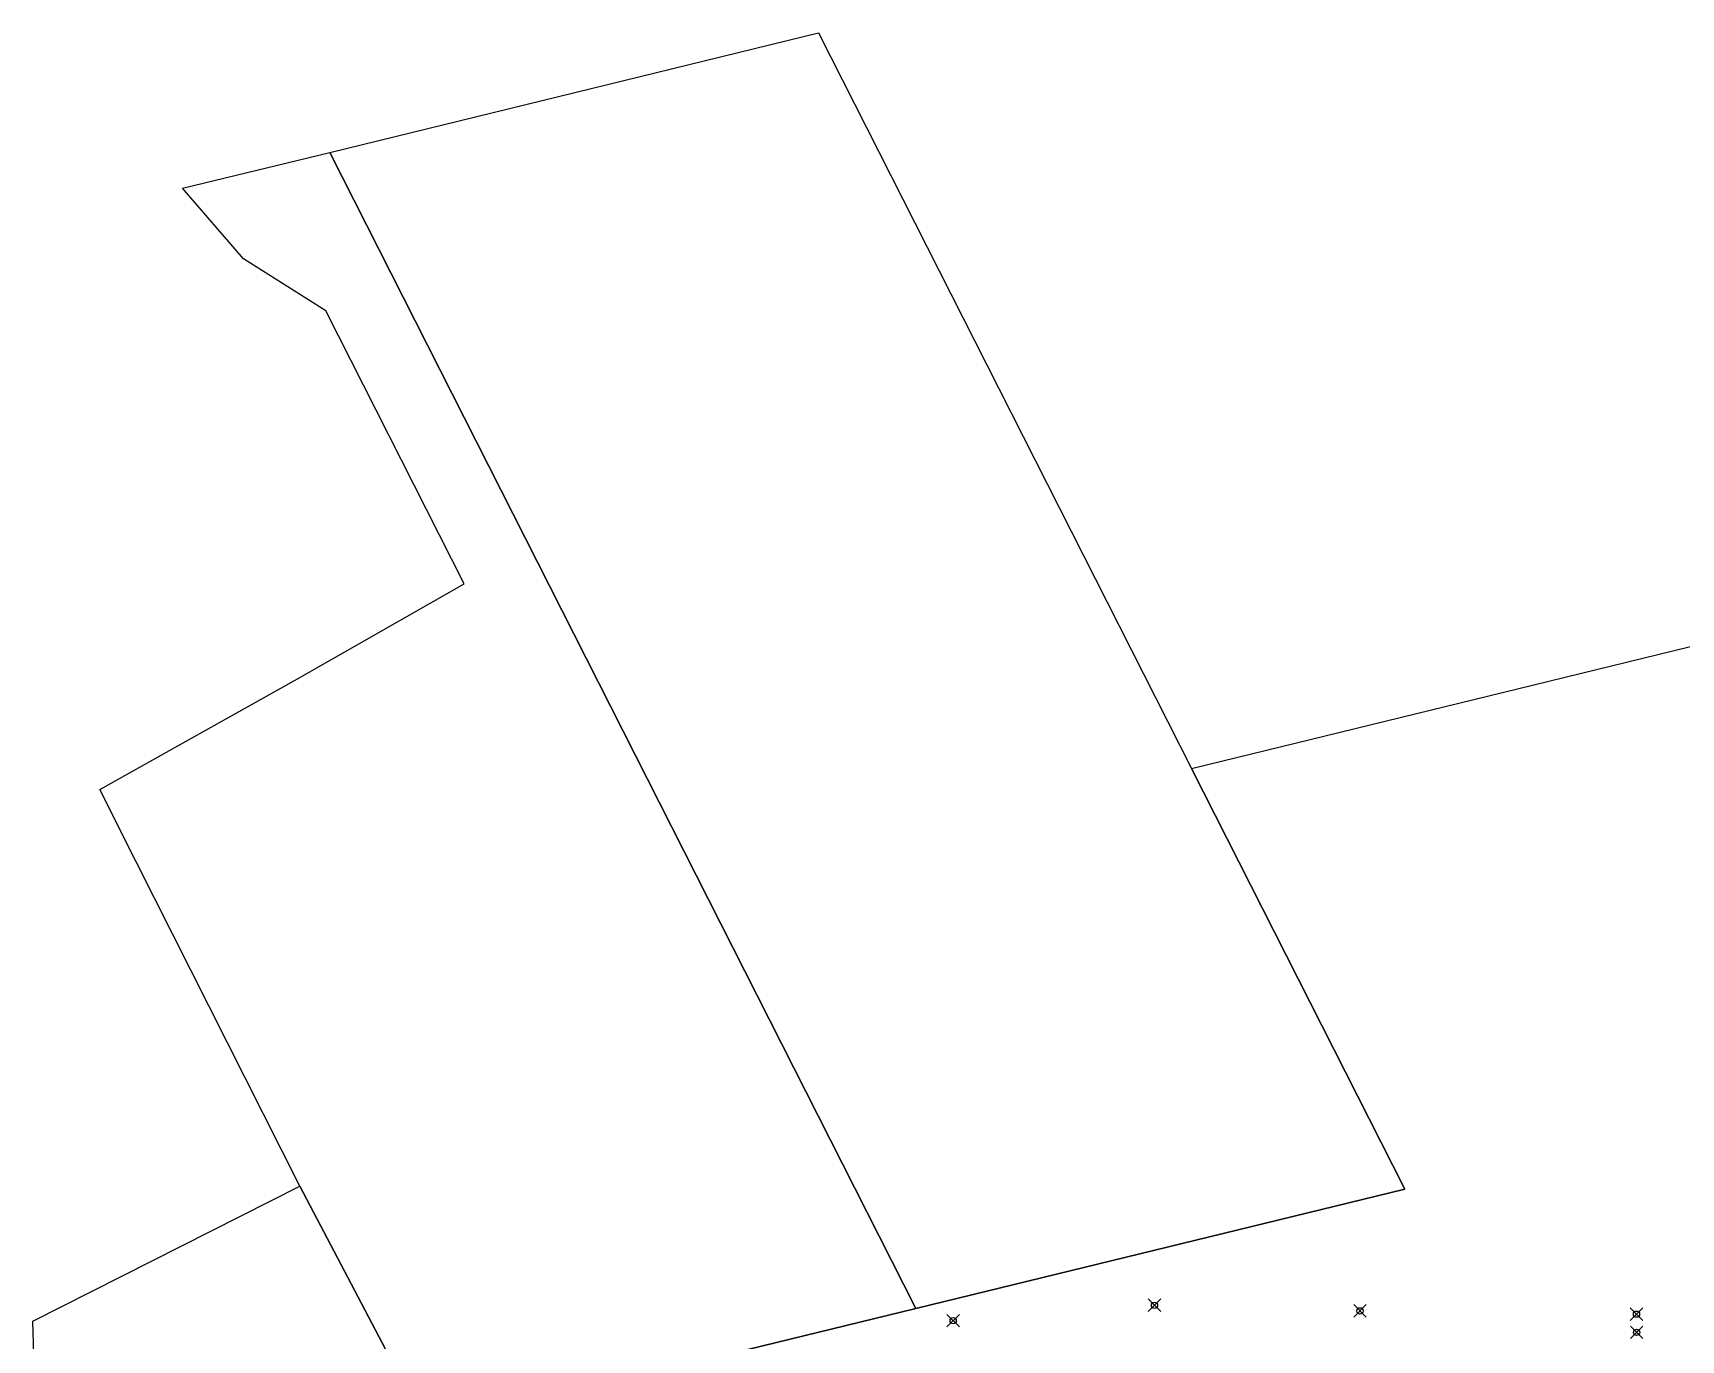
# Model space of a CAD drawing. Extents: x 83 to 1412852, y -76 to 4931699.
# Drawn here: x 1412590.1 to 1412721.8, y 4931594.8 to 4931699.2 of the extents above; entities that cross this region are included whole.
import ezdxf

# ---------------------------------------------------------------- set-up
doc = ezdxf.new("R2010")
doc.units = 0
doc.header["$MEASUREMENT"] = 0
doc.header["$PDMODE"] = 35
doc.header["$PDSIZE"] = 0.5
doc.layers.add('Ground topo-Rev01', color=1, linetype='CONTINUOUS')
doc.layers.add('nz-property-titles(LINZ DOWNLOAD)', color=1, linetype='CONTINUOUS')

msp = doc.modelspace()

# ---------------------------------------------------------------- linework, layer by layer
at = {"layer": 'Ground topo-Rev01'}
for p in [(1412679.74, 4931597.57, 50.92), (1412679.74, 4931597.57, 50.92), (1412663.64, 4931596.34, 53.91), (1412663.64, 4931596.34, 53.91), (1412696.16, 4931597.12, 53.49), (1412696.16, 4931597.12, 53.49), (1412718.27, 4931596.86, 52.05), (1412718.27, 4931596.86, 52.05), (1412718.28, 4931595.4, 52.26), (1412718.28, 4931595.4, 52.26)]:
    msp.add_point(p, dxfattribs=at)
at = {"layer": 'nz-property-titles(LINZ DOWNLOAD)', "color": 2, "linetype": 'Continuous', "true_color": 0xf1eb1f, "flags": 128}
for points in [[(1412613.80298, 4931689.70402), (1412652.88224, 4931699.24916), (1412682.69756, 4931640.46608), (1412699.74781, 4931606.83928), (1412660.66237, 4931597.30164), (1412613.80298, 4931689.70402)], [(1412606.91471, 4931681.18796), (1412602.03805, 4931686.83269), (1412613.80298, 4931689.70402), (1412660.66237, 4931597.30164), (1412621.57569, 4931587.76554), (1412611.42233, 4931607.08277), (1412598.33952, 4931633.00967), (1412595.42778, 4931638.77477), (1412611.24024, 4931647.62275), (1412624.56249, 4931655.22436), (1412613.49808, 4931677.04024), (1412606.91471, 4931681.18796)], [(1412682.69756, 4931640.46608), (1412710.05422, 4931647.15023), (1412737.41092, 4931653.83425), (1412764.2034, 4931660.38255), (1412779.00562, 4931654.38968), (1412775.7415, 4931621.47627), (1412777.16773, 4931607.16141), (1412789.24512, 4931608.39976), (1412777.35972, 4931579.10214), (1412649.6779, 4931531.31255), (1412643.41092, 4931543.7005), (1412638.89512, 4931552.66249), (1412621.57569, 4931587.76554), (1412660.66237, 4931597.30164), (1412699.74781, 4931606.83928), (1412682.69756, 4931640.46608)], [(1412590.08059, 4931596.30505), (1412611.42233, 4931607.08277), (1412621.57569, 4931587.76554), (1412638.89512, 4931552.66249), (1412643.41092, 4931543.7005), (1412600.70485, 4931520.75196), (1412596.29639, 4931529.76719), (1412591.80939, 4931538.93544), (1412590.08059, 4931596.30505)]]:
    msp.add_lwpolyline(points, close=True, dxfattribs=at)

doc.saveas('drawing.dxf')
